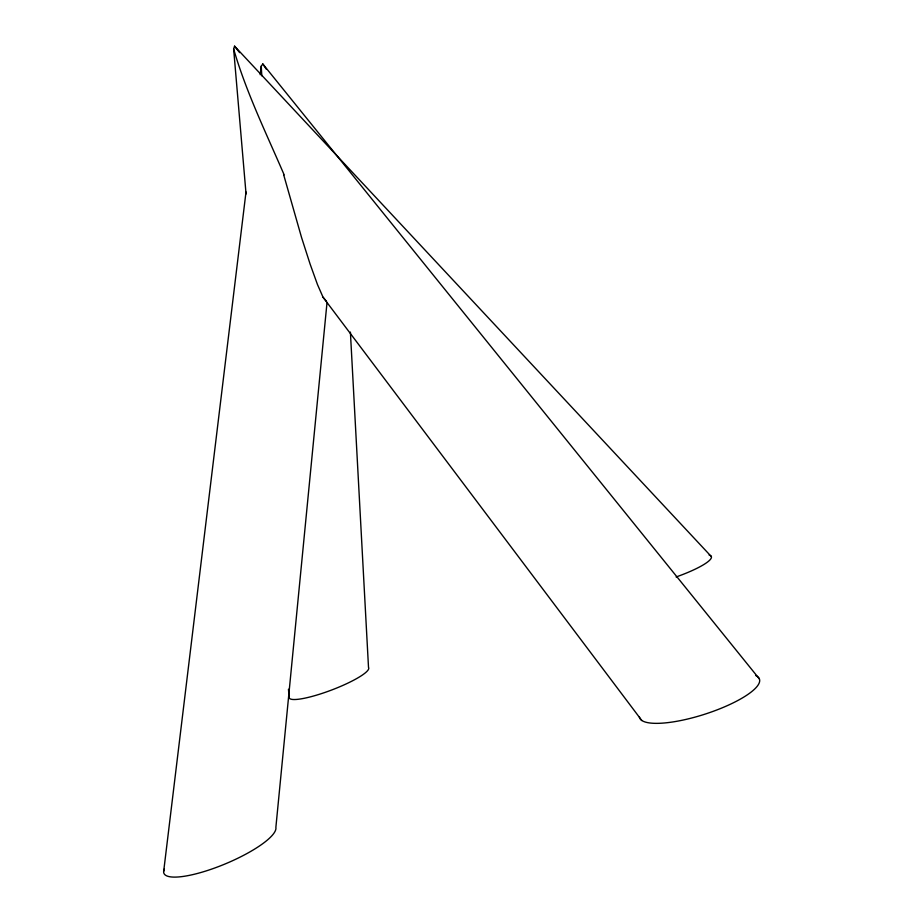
<?xml version="1.0" encoding="UTF-8"?>
<svg xmlns="http://www.w3.org/2000/svg" width="923" height="923" viewBox="0 0 923 923"><rect width="100%" height="100%" fill="white"/><g stroke="black" fill="none" stroke-linecap="round" stroke-linejoin="round"><path stroke-width="1.38" d="M327.019 302.536L275.873 827.354A60.526 14.964 -22.7 0 1 217.02 867.159A60.526 14.964 -22.7 0 1 164.294 869.062M163.671 871.416L246.003 192.007M260.205 74.728L261.255 66.144L262.824 63.975L759.329 678.866M246.049 193.98L233.634 48.988L234.557 46.15L711.333 556.557M283.73 174.989L301.556 237.499L310.093 264.036L317.454 284.492L323.062 297.252L326.511 301.406M234.557 46.15L239.622 52.634M323.062 297.252L641.82 720.528M262.824 63.975L266.366 69.248M284.134 174.828C266.286 133.35 246.268 92.45 233.634 48.988M288.449 689.239L289.187 697.857A42.504 7.696 -20.8 0 0 332.407 689.723A42.504 7.696 -20.8 0 0 368.508 667.398L350.394 332.072M261.255 66.144L261.786 75.836M709.118 555.058A44.246 8.203 -18.4 0 1 676.121 576.967M755.706 675.521A62.96 16.649 -17.8 0 1 711.16 712.06A62.96 16.649 -17.8 0 1 639.374 716.779"/></g></svg>
